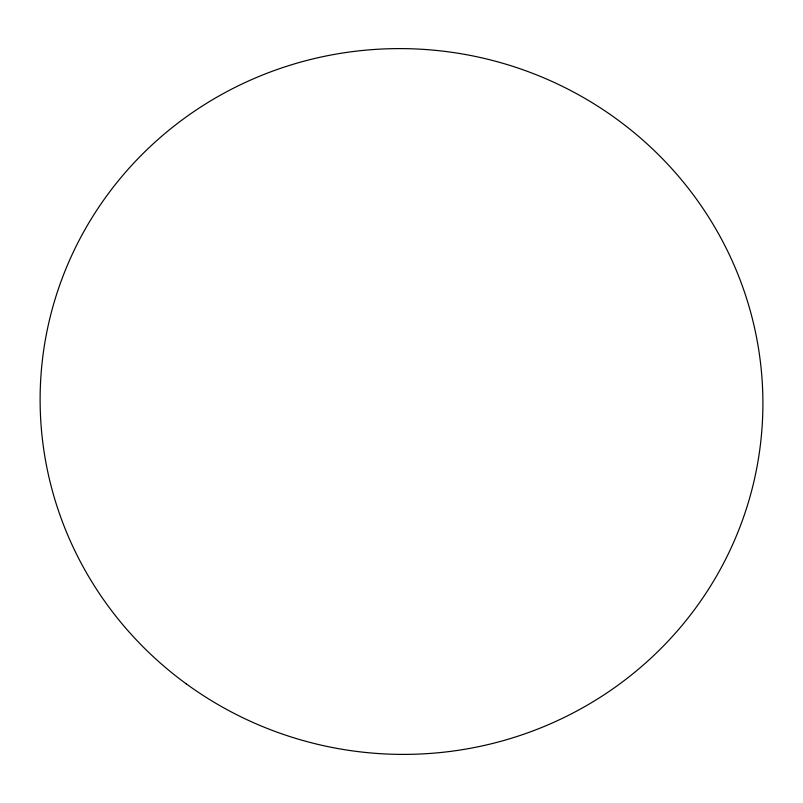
<?xml version="1.0" encoding="UTF-8"?>
<svg xmlns="http://www.w3.org/2000/svg" width="803" height="803" viewBox="0 0 803 803"><rect width="100%" height="100%" fill="white"/><g stroke="black" fill="none" stroke-linecap="round" stroke-linejoin="round"><path stroke-width="1.2" d="M186.286 683.875A361.501 352.798 6.3 0 0 760.541 443.617A361.501 352.798 6.3 0 0 257.683 77.008A361.501 352.798 6.3 0 0 186.286 683.875"/></g></svg>
